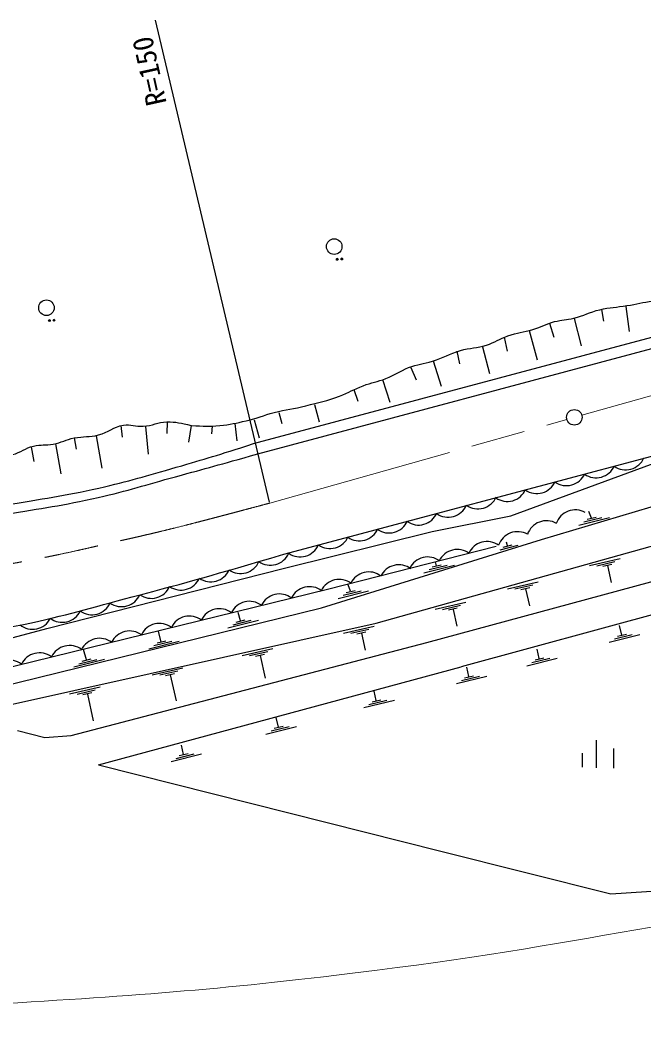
# Model space of a CAD drawing. Units: millimetres, scale not verified. Extents: x 40000 to 680000, y 20000 to 380000.
# Drawn here: x 434206 to 474341, y 242410 to 306961 of the extents above; entities that cross this region are included whole.
import ezdxf
from ezdxf.enums import TextEntityAlignment as Align

# ---------------------------------------------------------------- set-up
doc = ezdxf.new("R2010")
doc.units = ezdxf.units.MM
doc.header["$LTSCALE"] = 1000
doc.linetypes.add('CHAIN', pattern=[18.5, 12, -1.5, 3.5, -1.5])
for name, color, linetype, lineweight in [('M-BGD', 7, 'Continuous', 25), ('M-BMK', 2, 'CHAIN', 13), ('M-BMK-SRVR', 3, 'Continuous', 25), ('M-STR-HTXT', 7, 'Continuous', 13)]:
    doc.layers.add(name, color=color, linetype=linetype, lineweight=lineweight)
doc.styles.add('ＭＳ ゴシック', font='')
doc.styles.get('ＭＳ ゴシック').set_extended_font_data('MS Gothic')

msp = doc.modelspace()

# ---------------------------------------------------------------- hatches: boundary and pattern name
at = {"layer": 'M-BGD'}
h = msp.add_hatch(color=256, dxfattribs=at)
edge = h.paths.add_edge_path()
edge.add_ellipse((454611, 291571), major_axis=(7.1, -53.6), ratio=1, start_angle=-97.55875, end_angle=82.44125)
h = msp.add_hatch(color=256, dxfattribs=at)
edge = h.paths.add_edge_path()
edge.add_ellipse((454904, 291588), major_axis=(7.1, -53.6), ratio=1, start_angle=-97.55875, end_angle=82.44125)
msp.add_hatch(color=256, dxfattribs=at).paths.add_polyline_path([(436043, 287636, 0.41421), (436097, 287582, 0.41421)])
h = msp.add_hatch(color=256, dxfattribs=at)
edge = h.paths.add_edge_path()
edge.add_ellipse((436390, 287652), major_axis=(7.1, -53.6), ratio=1, start_angle=-97.55875, end_angle=82.44125)

# ---------------------------------------------------------------- linework, layer by layer
for centre, start in [((454611, 291571), 360), ((454904, 291588), 360), ((436097, 287636), 0), ((436390, 287652), 360)]:
    msp.add_arc(centre, 54, start, 180)
for p, q in [((450263, 275954), (442925, 306961)), ((449231, 279723), (488725, 290286)), ((449497, 279065), (488990, 289628)), ((473173, 288549), (473394, 286942)), ((471606, 288348), (471747, 287605)), ((468270, 287467), (468546, 286565)), ((469848, 287767), (470299, 286015)), ((466968, 286991), (467469, 285113)), ((465340, 286565), (465540, 285664)), ((462309, 285664), (462484, 284863)), ((463962, 285939), (464413, 284237)), ((460776, 285050), (461307, 283426)), ((459339, 284613), (459683, 283832)), ((457528, 283844), (457999, 282382)), ((451184, 272607), (490954, 283205)), ((455668, 283200), (455941, 282456)), ((453158, 282231), (453456, 281116)), ((450852, 281735), (451050, 281017)), ((440680, 280882), (440781, 280143)), ((442271, 280837), (442439, 279056)), ((443671, 281128), (443649, 280378)), ((445206, 280882), (445049, 279818)), ((446562, 280843), (446512, 280347)), ((448025, 281017), (448149, 279901)), ((449265, 281264), (449587, 280099)), ((439093, 280221), (439470, 278155)), ((465769, 275080), (479640, 280190)), ((434916, 279523), (435084, 278574)), ((436495, 279719), (436830, 277778)), ((437696, 280096), (437822, 279369)), ((467750, 273552), (480667, 277414)), ((460714, 274069), (465769, 275080)), ((470688, 274864), (471262, 275000)), ((470959, 274941), (470801, 275353)), ((457111, 268180), (479796, 274526)), ((470156, 274487), (472120, 274976)), ((470485, 274687), (471642, 274974)), ((451216, 271720), (460714, 274069)), ((453592, 269158), (467750, 273552)), ((453981, 270377), (464844, 273136)), ((460369, 266943), (484076, 273350)), ((465083, 272900), (466240, 273187)), ((465286, 273077), (465860, 273213)), ((465557, 273154), (465493, 273397)), ((460192, 271424), (462157, 271913)), ((460521, 271624), (461678, 271911)), ((460724, 271801), (461298, 271936)), ((460995, 271877), (460931, 272120)), ((472809, 272318), (470836, 271862)), ((472476, 272124), (471315, 271856)), ((472270, 271950), (471694, 271824)), ((471998, 271878), (472242, 270790)), ((435923, 267835), (451216, 271720)), ((455467, 270229), (455309, 270641)), ((482747, 270871), (462584, 265379)), ((467536, 270823), (465563, 270368)), ((467203, 270629), (466042, 270362)), ((430893, 264706), (453981, 270377)), ((454663, 269776), (456628, 270265)), ((454993, 269975), (456149, 270262)), ((455195, 270152), (455769, 270288)), ((466998, 270455), (466421, 270330)), ((466725, 270383), (466969, 269295)), ((462873, 269508), (460900, 269052)), ((462540, 269314), (461378, 269046)), ((430504, 263487), (453592, 269158)), ((448385, 268331), (448233, 268873)), ((462334, 269140), (461758, 269014)), ((462061, 269068), (462305, 267980)), ((431894, 262578), (457111, 268180)), ((447581, 267878), (449546, 268367)), ((447911, 268077), (449068, 268364)), ((448114, 268254), (448688, 268390)), ((456986, 267976), (455013, 267521)), ((472912, 267417), (472775, 268023)), ((432769, 266991), (435923, 267835)), ((443287, 266989), (443104, 267653)), ((456653, 267782), (455491, 267515)), ((456447, 267609), (455871, 267483)), ((456174, 267537), (456418, 266449)), ((472108, 266964), (474073, 267453)), ((472438, 267163), (473594, 267450)), ((472641, 267341), (473215, 267476)), ((437498, 260950), (460369, 266943)), ((442484, 266536), (444449, 267025)), ((442813, 266736), (443970, 267023)), ((443016, 266913), (443590, 267048)), ((438471, 265820), (438288, 266483)), ((450468, 266537), (448495, 266081)), ((450135, 266343), (448974, 266075)), ((449929, 266169), (449353, 266043)), ((449657, 266097), (449970, 264634)), ((467337, 265824), (467911, 265959)), ((467608, 265900), (467471, 266506)), ((437667, 265367), (439632, 265855)), ((437997, 265566), (439154, 265853)), ((438200, 265743), (438774, 265879)), ((439257, 259061), (462584, 265379)), ((463079, 264744), (462942, 265349)), ((466804, 265447), (468769, 265936)), ((467134, 265647), (468291, 265934)), ((444682, 265289), (442709, 264833)), ((444349, 265095), (443188, 264827)), ((444143, 264921), (443567, 264795)), ((443871, 264849), (444248, 263176)), ((462275, 264290), (464240, 264779)), ((462605, 264490), (463762, 264777)), ((462808, 264667), (463382, 264803)), ((439365, 264062), (437392, 263607)), ((439032, 263868), (437871, 263601)), ((438826, 263695), (438250, 263569)), ((438554, 263623), (438906, 261908)), ((457123, 263201), (456987, 263807)), ((456320, 262748), (458285, 263237)), ((456649, 262947), (457806, 263235)), ((456852, 263125), (457426, 263260)), ((450828, 261503), (450691, 262109)), ((450024, 261050), (451989, 261539)), ((450354, 261250), (451511, 261537)), ((450557, 261427), (451131, 261562)), ((434044, 261276), (435803, 260820)), ((435803, 260820), (437498, 260950)), ((444721, 259739), (444584, 260345)), ((471299, 258869), (471299, 260660)), ((443918, 259286), (445882, 259775)), ((444247, 259486), (445404, 259773)), ((444450, 259663), (445024, 259798)), ((470399, 258914), (470399, 259814)), ((472410, 258861), (472410, 260131)), ((439257, 259061), (461281, 253524)), ((461281, 253524), (472215, 250767)), ((472215, 250767), (503211, 252911))]:
    msp.add_line(p, q, dxfattribs=at)
for centre, radius in [((454417, 292397), 500), ((454611, 291571), 54), ((454904, 291588), 54), ((435903, 288462), 500), ((436097, 287636), 54), ((436390, 287652), 54)]:
    msp.add_circle(centre, radius, dxfattribs=at)
for centre, start, end in [((471257, 278823), 235.31396, 336.0209), ((473160, 279330), 235.31396, 336.0209), ((469354, 278316), 235.31396, 336.0209), ((467451, 277809), 235.31396, 336.0209), ((463661, 276825), 235.31396, 336.0209), ((465549, 277302), 235.31396, 336.0209), ((461744, 276288), 235.31396, 336.0209), ((459841, 275781), 235.31396, 336.0209), ((469924, 274176), 60.36848, 161.07542), ((457939, 275274), 235.31396, 336.0209), ((468072, 273472), 60.36848, 161.07542), ((454140, 274275), 235.31396, 336.0209), ((456036, 274766), 235.31396, 336.0209), ((466216, 272769), 60.36848, 161.07542), ((452224, 273737), 235.31396, 336.0209), ((464244, 272135), 54.59692, 155.30386), ((450307, 273199), 235.31396, 336.0209), ((460437, 271145), 53.3064, 154.01334), ((462334, 271627), 53.3064, 154.01334), ((448392, 272667), 235.31396, 336.0209), ((458573, 270641), 53.3064, 154.01334), ((446477, 272134), 235.31396, 336.0209), ((456644, 270182), 53.3064, 154.01334), ((442648, 271068), 235.31396, 336.0209), ((444562, 271601), 235.31396, 336.0209), ((452830, 269233), 53.3064, 154.01334), ((454744, 269703), 53.3064, 154.01334), ((440733, 270536), 235.31396, 336.0209), ((450896, 268763), 53.3064, 154.01334), ((438823, 270013), 234.92837, 335.63531), ((448961, 268292), 53.3064, 154.01334), ((436920, 269527), 233.05683, 333.76377), ((445102, 267345), 53.3064, 154.01334), ((447032, 267818), 53.3064, 154.01334), ((435003, 269082), 231.95142, 332.65836), ((443173, 266871), 53.3064, 154.01334), ((441257, 266387), 53.3064, 154.01334), ((437388, 265446), 53.3064, 154.01334), ((439323, 265916), 53.3064, 154.01334), ((435454, 264976), 53.3064, 154.01334), ((433519, 264506), 53.3064, 154.01334)]:
    msp.add_arc(centre, 1293, start, end, dxfattribs=at)
for points, knots in [([(445210, 280892), (446058, 280843), (446335, 280824), (447050, 280891), (447724, 280954), (448097, 281042), (448756, 281197), (449467, 281363), (449842, 281544), (450550, 281722), (451338, 281920), (451796, 281962), (452584, 282159), (453442, 282373), (453931, 282471), (454762, 282773), (455369, 282994), (455666, 283224), (456271, 283451), (456833, 283661), (457179, 283689), (457736, 283910), (458326, 284143), (458609, 284384), (459202, 284610), (459783, 284831), (460147, 284837), (460738, 285030), (461450, 285263), (461813, 285498), (462532, 285708), (463177, 285896), (463576, 285854), (464216, 286058), (464769, 286234), (465031, 286459), (465579, 286651), (466195, 286867), (466574, 286875), (467198, 287066), (467754, 287237), (468037, 287417), (468598, 287569), (469067, 287697), (469352, 287668), (469823, 287788), (470489, 287959), (470826, 288183), (471496, 288336), (472170, 288491), (472563, 288489), (473246, 288599), (473896, 288703), (474253, 288818), (474908, 288883), (475606, 288953), (476006, 288845), (476702, 288927), (477356, 289004), (477705, 289153), (478351, 289278), (478965, 289398), (479323, 289400), (479926, 289563), (480310, 289666), (480505, 289786), (480889, 289891), (481542, 290069), (481937, 290036), (482595, 290197), (483157, 290334), (483458, 290460), (484016, 290612), (484610, 290774), (484965, 290786), (485548, 290984), (485916, 291109), (486101, 291237), (486466, 291370), (486957, 291549), (487248, 291600), (487747, 291756), (488318, 291934), (488632, 292052), (489203, 292229), (489735, 292395), (490043, 292454), (490571, 292633), (491116, 292817), (491387, 293025), (491945, 293161), (492570, 293313), (492950, 293231), (493577, 293372), (494351, 293545), (494748, 293771), (495507, 294003), (496211, 294218), (496612, 294318), (497321, 294514), (497999, 294702), (498379, 294806), (499058, 294988), (499681, 295155), (500026, 295264), (500655, 295408), (501284, 295554), (501644, 295598), (502277, 295727), (502922, 295859), (503281, 295945), (503926, 296078), (504610, 296219), (504996, 296286), (505680, 296429), (506284, 296554), (506624, 296620), (507224, 296762), (507829, 296905), (508158, 297029), (508768, 297148), (509048, 297202), (509210, 297196), (509492, 297237), (509948, 297305), (510101, 297344), (510650, 297465)], [0, 0, 0, 0, 1, 1, 1, 2, 2, 2, 3, 3, 3, 4, 4, 4, 5, 5, 5, 6, 6, 6, 7, 7, 7, 8, 8, 8, 9, 9, 9, 10, 10, 10, 11, 11, 11, 12, 12, 12, 13, 13, 13, 14, 14, 14, 15, 15, 15, 16, 16, 16, 17, 17, 17, 18, 18, 18, 19, 19, 19, 20, 20, 20, 21, 21, 21, 22, 22, 22, 23, 23, 23, 24, 24, 24, 25, 25, 25, 26, 26, 26, 27, 27, 27, 28, 28, 28, 29, 29, 29, 30, 30, 30, 31, 31, 31, 32, 32, 32, 33, 33, 33, 34, 34, 34, 35, 35, 35, 36, 36, 36, 37, 37, 37, 38, 38, 38, 39, 39, 39, 40, 40, 40, 41, 41, 41, 42, 42, 42, 42]), ([(382637, 277040), (383024, 277202), (383190, 277291), (383567, 277298), (383834, 277302), (383978, 277196), (384245, 277208), (384774, 277232), (385057, 277366), (385584, 277422), (385939, 277460), (386141, 277429), (386497, 277451), (386868, 277473), (387074, 277529), (387446, 277530), (387803, 277531), (388000, 277460), (388357, 277463), (388664, 277467), (388834, 277531), (389141, 277530), (389522, 277529), (389732, 277456), (390112, 277448), (390614, 277438), (390893, 277526), (391395, 277513), (391853, 277501), (392100, 277377), (392557, 277359), (393130, 277338), (393452, 277482), (394024, 277441), (394651, 277396), (394977, 277192), (395602, 277130), (396127, 277078), (396427, 277155), (396951, 277102), (397613, 277035), (397959, 276836), (398621, 276770), (399235, 276709), (399587, 276822), (400200, 276757), (400741, 276699), (401024, 276516), (401567, 276486), (402085, 276457), (402365, 276664), (402884, 276656), (403260, 276650), (403454, 276461), (403830, 276477), (404354, 276500), (404621, 276703), (405143, 276763), (405588, 276814), (405849, 276669), (406289, 276751), (406738, 276835), (406941, 277065), (407392, 277138), (407759, 277197), (407974, 277042), (408343, 277092), (408808, 277156), (409033, 277361), (409498, 277423), (409883, 277475), (410103, 277300), (410489, 277339), (411106, 277401), (411423, 277613), (412039, 277674), (412337, 277704), (412510, 277562), (412803, 277624), (413152, 277697), (413291, 277933), (413646, 277977), (414003, 278022), (414207, 277904), (414566, 277927), (415185, 277967), (415510, 278159), (416128, 278212), (416712, 278261), (417040, 278141), (417626, 278120), (418326, 278095), (418723, 278018), (419419, 278094), (419948, 278151), (420224, 278320), (420755, 278363), (421462, 278421), (421859, 278257), (422568, 278269), (423331, 278282), (423752, 278470), (424514, 278443), (425140, 278421), (425469, 278189), (426095, 278175), (426745, 278160), (427099, 278357), (427749, 278367), (428474, 278378), (428868, 278130), (429592, 278156), (430018, 278171), (430257, 278218), (430671, 278317), (431251, 278455), (431547, 278636), (432128, 278768), (432745, 278908), (433117, 278851), (433727, 279018), (434275, 279168), (434523, 279430), (435075, 279567), (435555, 279686), (435849, 279599), (436334, 279693), (436877, 279799), (437152, 279981), (437694, 280090), (438297, 280211), (438662, 280126), (439256, 280283), (439906, 280454), (440194, 280797), (440854, 280917), (441345, 281005), (441631, 280807), (442128, 280842), (442731, 280884), (443047, 281104), (443651, 281116), (444266, 281129), (444532, 281061), (445210, 280892)], [0, 0, 0, 0, 1, 1, 1, 2, 2, 2, 3, 3, 3, 4, 4, 4, 5, 5, 5, 6, 6, 6, 7, 7, 7, 8, 8, 8, 9, 9, 9, 10, 10, 10, 11, 11, 11, 12, 12, 12, 13, 13, 13, 14, 14, 14, 15, 15, 15, 16, 16, 16, 17, 17, 17, 18, 18, 18, 19, 19, 19, 20, 20, 20, 21, 21, 21, 22, 22, 22, 23, 23, 23, 24, 24, 24, 25, 25, 25, 26, 26, 26, 27, 27, 27, 28, 28, 28, 29, 29, 29, 30, 30, 30, 31, 31, 31, 32, 32, 32, 33, 33, 33, 34, 34, 34, 35, 35, 35, 36, 36, 36, 37, 37, 37, 38, 38, 38, 39, 39, 39, 40, 40, 40, 41, 41, 41, 42, 42, 42, 43, 43, 43, 44, 44, 44, 45, 45, 45, 46, 46, 46, 47, 47, 47, 48, 48, 48, 48]), ([(403933, 273412), (406808, 273454), (407542, 273463), (409855, 273524), (412037, 273580), (413261, 273589), (415441, 273706), (417626, 273823), (418847, 273935), (421027, 274131), (423604, 274362), (425054, 274451), (427617, 274806), (429857, 275117), (431098, 275382), (433324, 275777), (435651, 276190), (436970, 276348), (439274, 276870), (441238, 277314), (442317, 277651), (444253, 278205), (446207, 278765), (446838, 278965), (449231, 279723)], [0, 0, 0, 0, 1, 1, 1, 2, 2, 2, 3, 3, 3, 4, 4, 4, 5, 5, 5, 6, 6, 6, 7, 7, 7, 8, 8, 8, 8]), ([(403896, 272806), (406770, 272847), (407505, 272857), (409818, 272917), (412000, 272974), (413224, 272982), (415403, 273099), (417588, 273216), (418810, 273328), (420989, 273524), (423566, 273756), (425016, 273845), (427580, 274200), (429819, 274510), (431060, 274776), (433287, 275171), (435613, 275584), (436932, 275740), (439237, 276263), (441200, 276709), (442273, 277069), (444215, 277599), (446281, 278162), (446931, 278345), (449497, 279065)], [0, 0, 0, 0, 1, 1, 1, 2, 2, 2, 3, 3, 3, 4, 4, 4, 5, 5, 5, 6, 6, 6, 7, 7, 7, 8, 8, 8, 8]), ([(411746, 266417), (415593, 266493), (416631, 266488), (419753, 266698), (421731, 266831), (422834, 266965), (424810, 267119), (427195, 267305), (428546, 267244), (430920, 267540), (432299, 267713), (433072, 267819), (434432, 268102), (437189, 268676), (438698, 269152), (441422, 269868), (445252, 270875), (446475, 271243), (451184, 272607)], [0, 0, 0, 0, 1, 1, 1, 2, 2, 2, 3, 3, 3, 4, 4, 4, 5, 5, 5, 6, 6, 6, 6])]:
    msp.add_open_spline(points, degree=3, knots=knots, dxfattribs=at)
at = {"layer": 'M-BMK'}
for p, q in [((470346, 281554), (506217, 291659)), ((450277, 275901), (469383, 281283))]:
    msp.add_line(p, q, dxfattribs=at)
msp.add_open_spline([(403955, 269667), (410144, 269730), (411855, 269714), (416902, 270065), (420786, 270335), (422958, 270550), (426824, 271008), (429650, 271343), (431231, 271568), (434031, 272073), (436598, 272536), (438019, 272883), (440562, 273457), (444379, 274318), (445611, 274667), (450277, 275901)], degree=3, knots=[0, 0, 0, 0, 1, 1, 1, 2, 2, 2, 3, 3, 3, 4, 4, 4, 5, 5, 5, 5], dxfattribs=at)
at = {"layer": 'M-BMK-SRVR'}
msp.add_circle((469864, 281418), 500, dxfattribs=at)
at = {"layer": 'M-STR-HTXT'}
msp.add_open_spline([(379334, 244606), (404285, 243312), (411639, 242410), (432288, 243661), (442035, 244251), (447501, 244647), (457189, 245867), (471027, 247609), (478626, 249720), (492492, 251223), (506350, 252726), (514171, 253354), (528110, 253429), (539470, 253490), (543448, 253319), (557178, 252412)], degree=3, knots=[0, 0, 0, 0, 1, 1, 1, 2, 2, 2, 3, 3, 3, 4, 4, 4, 5, 5, 5, 5], dxfattribs=at)

# ---------------------------------------------------------------- texts
at = {"layer": 'M-BGD', "style": 'ＭＳ ゴシック'}
msp.add_text('R=150', height=1320, rotation=102.461, dxfattribs=at).set_placement((444031, 301712), align=Align.BOTTOM_LEFT)

doc.saveas('drawing.dxf')
